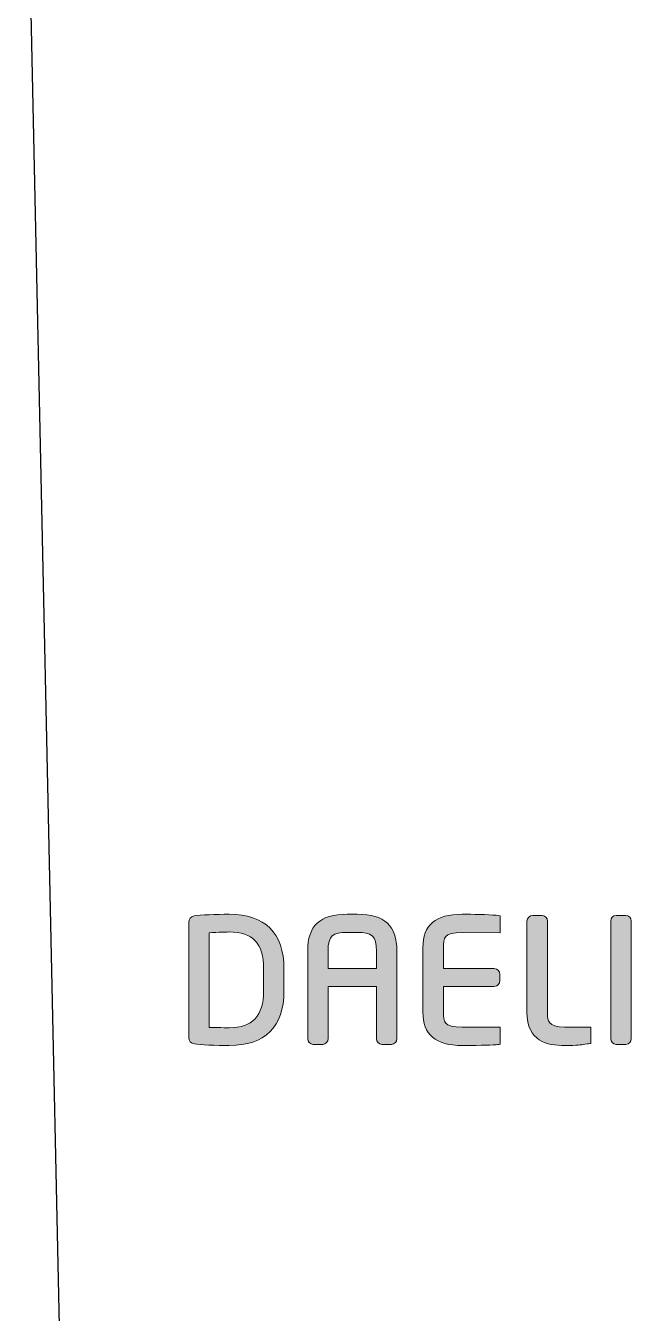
# Model space of a CAD drawing. Extents: x 16296660632 to 16296676729, y -37409619871 to -37409616801.
# Drawn here: x 16296675920.39 to 16296675934.88, y -37409617431.86 to -37409617401.1 of the extents above; entities that cross this region are included whole.
import ezdxf

# ---------------------------------------------------------------- set-up
doc = ezdxf.new("R2010")
doc.units = 0
doc.header["$LTSCALE"] = 10
doc.header["$MEASUREMENT"] = 0
doc.layers.get('0').update_dxf_attribs({"linetype": 'CONTINUOUS'})
doc.layers.add('레이어 1', color=7, linetype='CONTINUOUS', lineweight=0)

msp = doc.modelspace()

# ---------------------------------------------------------------- hatches: boundary and pattern name
at = {"layer": '레이어 1'}
h = msp.add_hatch(color=7, dxfattribs=at)
h.dxf.hatch_style = 2
edge = h.paths.add_edge_path()
edge.add_spline(control_points=[(16296675926.083, -37409617424.167), (16296675926.083, -37409617424.756), (16296675925.815, -37409617425.042), (16296675925.262, -37409617425.042), (16296675925.262, -37409617425.042), (16296675924.883, -37409617425.035), (16296675924.785, -37409617425.033), (16296675924.785, -37409617425.033), (16296675924.785, -37409617422.776), (16296675924.785, -37409617422.776), (16296675924.981, -37409617422.756), (16296675925.259, -37409617422.753), (16296675925.262, -37409617422.753), (16296675925.83, -37409617422.753), (16296675926.083, -37409617423.023), (16296675926.083, -37409617423.628), (16296675926.083, -37409617423.628), (16296675926.083, -37409617424.167), (16296675926.083, -37409617424.167)], knot_values=[0, 0, 0, 0, 1, 1, 1, 2, 2, 2, 3, 3, 3, 4, 4, 4, 5, 5, 5, 6, 6, 6, 6], degree=3, periodic=0)
edge = h.paths.add_edge_path()
edge.add_spline(control_points=[(16296675925.262, -37409617422.329), (16296675924.955, -37409617422.329), (16296675924.557, -37409617422.348), (16296675924.426, -37409617422.369), (16296675924.344, -37409617422.383), (16296675924.292, -37409617422.444), (16296675924.292, -37409617422.524), (16296675924.292, -37409617422.524), (16296675924.292, -37409617425.271), (16296675924.292, -37409617425.271), (16296675924.292, -37409617425.355), (16296675924.345, -37409617425.415), (16296675924.43, -37409617425.426), (16296675924.553, -37409617425.447), (16296675924.95, -37409617425.466), (16296675925.262, -37409617425.466), (16296675926.119, -37409617425.466), (16296675926.571, -37409617425.016), (16296675926.571, -37409617424.167), (16296675926.571, -37409617424.167), (16296675926.571, -37409617423.628), (16296675926.571, -37409617423.628), (16296675926.571, -37409617422.778), (16296675926.119, -37409617422.329), (16296675925.262, -37409617422.329)], knot_values=[0, 0, 0, 0, 1, 1, 1, 2, 2, 2, 3, 3, 3, 4, 4, 4, 5, 5, 5, 6, 6, 6, 7, 7, 7, 8, 8, 8, 8], degree=3, periodic=0)
h = msp.add_hatch(color=7, dxfattribs=at)
h.dxf.hatch_style = 2
edge = h.paths.add_edge_path()
edge.add_spline(control_points=[(16296675928.782, -37409617423.624), (16296675928.782, -37409617423.624), (16296675927.626, -37409617423.624), (16296675927.626, -37409617423.624), (16296675927.626, -37409617423.581), (16296675927.626, -37409617423.212), (16296675927.626, -37409617423.212), (16296675927.626, -37409617422.827), (16296675927.741, -37409617422.762), (16296675928.084, -37409617422.762), (16296675928.084, -37409617422.762), (16296675928.324, -37409617422.762), (16296675928.324, -37409617422.762), (16296675928.667, -37409617422.762), (16296675928.782, -37409617422.827), (16296675928.782, -37409617423.212), (16296675928.782, -37409617423.212), (16296675928.782, -37409617423.581), (16296675928.782, -37409617423.624)], knot_values=[0, 0, 0, 0, 1, 1, 1, 2, 2, 2, 3, 3, 3, 4, 4, 4, 5, 5, 5, 6, 6, 6, 6], degree=3, periodic=0)
edge = h.paths.add_edge_path()
edge.add_spline(control_points=[(16296675928.324, -37409617422.329), (16296675928.324, -37409617422.329), (16296675928.084, -37409617422.329), (16296675928.084, -37409617422.329), (16296675927.43, -37409617422.329), (16296675927.138, -37409617422.601), (16296675927.138, -37409617423.212), (16296675927.138, -37409617423.212), (16296675927.138, -37409617425.302), (16296675927.138, -37409617425.302), (16296675927.138, -37409617425.376), (16296675927.198, -37409617425.438), (16296675927.268, -37409617425.438), (16296675927.268, -37409617425.438), (16296675927.497, -37409617425.438), (16296675927.497, -37409617425.438), (16296675927.578, -37409617425.438), (16296675927.626, -37409617425.369), (16296675927.626, -37409617425.302), (16296675927.626, -37409617425.302), (16296675927.626, -37409617424.101), (16296675927.626, -37409617424.054), (16296675927.626, -37409617424.054), (16296675928.782, -37409617424.054), (16296675928.782, -37409617424.054), (16296675928.782, -37409617424.101), (16296675928.782, -37409617425.302), (16296675928.782, -37409617425.302), (16296675928.782, -37409617425.377), (16296675928.841, -37409617425.438), (16296675928.914, -37409617425.438), (16296675928.914, -37409617425.438), (16296675929.139, -37409617425.438), (16296675929.139, -37409617425.438), (16296675929.219, -37409617425.438), (16296675929.272, -37409617425.368), (16296675929.272, -37409617425.302), (16296675929.272, -37409617425.302), (16296675929.272, -37409617423.212), (16296675929.272, -37409617423.212), (16296675929.272, -37409617422.601), (16296675928.979, -37409617422.329), (16296675928.324, -37409617422.329)], knot_values=[0, 0, 0, 0, 1, 1, 1, 2, 2, 2, 3, 3, 3, 4, 4, 4, 5, 5, 5, 6, 6, 6, 7, 7, 7, 8, 8, 8, 9, 9, 9, 10, 10, 10, 11, 11, 11, 12, 12, 12, 13, 13, 13, 14, 14, 14, 14], degree=3, periodic=0)
h = msp.add_hatch(color=7, dxfattribs=at)
h.dxf.hatch_style = 2
edge = h.paths.add_edge_path()
edge.add_spline(control_points=[(16296675929.893, -37409617423.128), (16296675929.893, -37409617423.128), (16296675929.893, -37409617424.666), (16296675929.893, -37409617424.666), (16296675929.893, -37409617425.204), (16296675930.2, -37409617425.466), (16296675930.833, -37409617425.466), (16296675931.112, -37409617425.466), (16296675931.492, -37409617425.461), (16296675931.644, -37409617425.446), (16296675931.642, -37409617425.446), (16296675931.718, -37409617425.439), (16296675931.718, -37409617425.439), (16296675931.718, -37409617425.439), (16296675931.74, -37409617425.437), (16296675931.74, -37409617425.437), (16296675931.74, -37409617425.437), (16296675931.74, -37409617425.025), (16296675931.74, -37409617425.025), (16296675931.74, -37409617425.025), (16296675930.836, -37409617425.025), (16296675930.836, -37409617425.025), (16296675930.384, -37409617425.025), (16296675930.384, -37409617424.898), (16296675930.384, -37409617424.666), (16296675930.384, -37409617424.666), (16296675930.384, -37409617424.096), (16296675930.384, -37409617424.052), (16296675930.43, -37409617424.052), (16296675931.598, -37409617424.052), (16296675931.598, -37409617424.052), (16296675931.674, -37409617424.052), (16296675931.737, -37409617423.991), (16296675931.737, -37409617423.916), (16296675931.737, -37409617423.916), (16296675931.737, -37409617423.763), (16296675931.737, -37409617423.763), (16296675931.737, -37409617423.688), (16296675931.674, -37409617423.627), (16296675931.598, -37409617423.627), (16296675931.598, -37409617423.627), (16296675930.43, -37409617423.627), (16296675930.384, -37409617423.627), (16296675930.384, -37409617423.583), (16296675930.384, -37409617423.128), (16296675930.384, -37409617423.128), (16296675930.384, -37409617422.896), (16296675930.384, -37409617422.769), (16296675930.836, -37409617422.769), (16296675930.836, -37409617422.769), (16296675931.739, -37409617422.773), (16296675931.739, -37409617422.773), (16296675931.739, -37409617422.773), (16296675931.739, -37409617422.364), (16296675931.739, -37409617422.364), (16296675931.739, -37409617422.364), (16296675931.643, -37409617422.353), (16296675931.643, -37409617422.353), (16296675931.466, -37409617422.337), (16296675931.058, -37409617422.329), (16296675930.833, -37409617422.329), (16296675930.2, -37409617422.329), (16296675929.893, -37409617422.59), (16296675929.893, -37409617423.128)], knot_values=[0, 0, 0, 0, 1, 1, 1, 2, 2, 2, 3, 3, 3, 4, 4, 4, 5, 5, 5, 6, 6, 6, 7, 7, 7, 8, 8, 8, 9, 9, 9, 10, 10, 10, 11, 11, 11, 12, 12, 12, 13, 13, 13, 14, 14, 14, 15, 15, 15, 16, 16, 16, 17, 17, 17, 18, 18, 18, 19, 19, 19, 20, 20, 20, 21, 21, 21, 21], degree=3, periodic=0)
h = msp.add_hatch(color=7, dxfattribs=at)
h.dxf.hatch_style = 2
edge = h.paths.add_edge_path()
edge.add_spline(control_points=[(16296675932.524, -37409617422.357), (16296675932.448, -37409617422.357), (16296675932.384, -37409617422.419), (16296675932.384, -37409617422.493), (16296675932.384, -37409617422.493), (16296675932.384, -37409617424.666), (16296675932.384, -37409617424.666), (16296675932.384, -37409617425.375), (16296675932.868, -37409617425.466), (16296675933.289, -37409617425.466), (16296675933.598, -37409617425.466), (16296675933.677, -37409617425.453), (16296675933.768, -37409617425.437), (16296675933.768, -37409617425.437), (16296675933.822, -37409617425.429), (16296675933.822, -37409617425.429), (16296675933.821, -37409617425.429), (16296675933.892, -37409617425.42), (16296675933.892, -37409617425.42), (16296675933.892, -37409617425.42), (16296675933.913, -37409617425.418), (16296675933.913, -37409617425.418), (16296675933.913, -37409617425.418), (16296675933.913, -37409617425.025), (16296675933.913, -37409617425.025), (16296675933.913, -37409617425.025), (16296675933.293, -37409617425.025), (16296675933.293, -37409617425.025), (16296675932.874, -37409617425.025), (16296675932.874, -37409617424.867), (16296675932.874, -37409617424.713), (16296675932.874, -37409617424.713), (16296675932.874, -37409617422.493), (16296675932.874, -37409617422.493), (16296675932.874, -37409617422.419), (16296675932.81, -37409617422.357), (16296675932.735, -37409617422.357), (16296675932.735, -37409617422.357), (16296675932.524, -37409617422.357), (16296675932.524, -37409617422.357)], knot_values=[0, 0, 0, 0, 1, 1, 1, 2, 2, 2, 3, 3, 3, 4, 4, 4, 5, 5, 5, 6, 6, 6, 7, 7, 7, 8, 8, 8, 9, 9, 9, 10, 10, 10, 11, 11, 11, 12, 12, 12, 13, 13, 13, 13], degree=3, periodic=0)
h = msp.add_hatch(color=7, dxfattribs=at)
h.dxf.hatch_style = 2
edge = h.paths.add_edge_path()
edge.add_spline(control_points=[(16296675934.52, -37409617422.357), (16296675934.438, -37409617422.357), (16296675934.389, -37409617422.424), (16296675934.389, -37409617422.489), (16296675934.389, -37409617422.489), (16296675934.389, -37409617425.302), (16296675934.389, -37409617425.302), (16296675934.389, -37409617425.377), (16296675934.448, -37409617425.438), (16296675934.52, -37409617425.438), (16296675934.52, -37409617425.438), (16296675934.748, -37409617425.438), (16296675934.748, -37409617425.438), (16296675934.83, -37409617425.438), (16296675934.878, -37409617425.369), (16296675934.878, -37409617425.302), (16296675934.878, -37409617425.302), (16296675934.878, -37409617422.489), (16296675934.878, -37409617422.489), (16296675934.878, -37409617422.415), (16296675934.821, -37409617422.357), (16296675934.748, -37409617422.357), (16296675934.748, -37409617422.357), (16296675934.52, -37409617422.357), (16296675934.52, -37409617422.357)], knot_values=[0, 0, 0, 0, 1, 1, 1, 2, 2, 2, 3, 3, 3, 4, 4, 4, 5, 5, 5, 6, 6, 6, 7, 7, 7, 8, 8, 8, 8], degree=3, periodic=0)

# ---------------------------------------------------------------- linework, layer by layer
at = {"ltscale": 0.5}
msp.add_line((16296675920.394, -37409617395.266), (16296675921.751, -37409617457.766), dxfattribs=at)
at = {"layer": '레이어 1', "color": 7}
for points, knots in [([(16296675925.262, -37409617422.329), (16296675924.955, -37409617422.329), (16296675924.557, -37409617422.348), (16296675924.426, -37409617422.369), (16296675924.344, -37409617422.383), (16296675924.292, -37409617422.444), (16296675924.292, -37409617422.524), (16296675924.292, -37409617422.524), (16296675924.292, -37409617425.271), (16296675924.292, -37409617425.271), (16296675924.292, -37409617425.355), (16296675924.345, -37409617425.415), (16296675924.43, -37409617425.426), (16296675924.553, -37409617425.447), (16296675924.95, -37409617425.466), (16296675925.262, -37409617425.466), (16296675926.119, -37409617425.466), (16296675926.571, -37409617425.016), (16296675926.571, -37409617424.167), (16296675926.571, -37409617424.167), (16296675926.571, -37409617423.628), (16296675926.571, -37409617423.628), (16296675926.571, -37409617422.778), (16296675926.119, -37409617422.329), (16296675925.262, -37409617422.329)], [0, 0, 0, 0, 1, 1, 1, 2, 2, 2, 3, 3, 3, 4, 4, 4, 5, 5, 5, 6, 6, 6, 7, 7, 7, 8, 8, 8, 8]), ([(16296675928.324, -37409617422.329), (16296675928.324, -37409617422.329), (16296675928.084, -37409617422.329), (16296675928.084, -37409617422.329), (16296675927.43, -37409617422.329), (16296675927.138, -37409617422.601), (16296675927.138, -37409617423.212), (16296675927.138, -37409617423.212), (16296675927.138, -37409617425.302), (16296675927.138, -37409617425.302), (16296675927.138, -37409617425.376), (16296675927.198, -37409617425.438), (16296675927.268, -37409617425.438), (16296675927.268, -37409617425.438), (16296675927.497, -37409617425.438), (16296675927.497, -37409617425.438), (16296675927.578, -37409617425.438), (16296675927.626, -37409617425.369), (16296675927.626, -37409617425.302), (16296675927.626, -37409617425.302), (16296675927.626, -37409617424.101), (16296675927.626, -37409617424.054), (16296675927.626, -37409617424.054), (16296675928.782, -37409617424.054), (16296675928.782, -37409617424.054), (16296675928.782, -37409617424.101), (16296675928.782, -37409617425.302), (16296675928.782, -37409617425.302), (16296675928.782, -37409617425.377), (16296675928.841, -37409617425.438), (16296675928.914, -37409617425.438), (16296675928.914, -37409617425.438), (16296675929.139, -37409617425.438), (16296675929.139, -37409617425.438), (16296675929.219, -37409617425.438), (16296675929.272, -37409617425.368), (16296675929.272, -37409617425.302), (16296675929.272, -37409617425.302), (16296675929.272, -37409617423.212), (16296675929.272, -37409617423.212), (16296675929.272, -37409617422.601), (16296675928.979, -37409617422.329), (16296675928.324, -37409617422.329)], [0, 0, 0, 0, 1, 1, 1, 2, 2, 2, 3, 3, 3, 4, 4, 4, 5, 5, 5, 6, 6, 6, 7, 7, 7, 8, 8, 8, 9, 9, 9, 10, 10, 10, 11, 11, 11, 12, 12, 12, 13, 13, 13, 14, 14, 14, 14]), ([(16296675929.893, -37409617423.128), (16296675929.893, -37409617423.128), (16296675929.893, -37409617424.666), (16296675929.893, -37409617424.666), (16296675929.893, -37409617425.204), (16296675930.2, -37409617425.466), (16296675930.833, -37409617425.466), (16296675931.112, -37409617425.466), (16296675931.492, -37409617425.461), (16296675931.644, -37409617425.446), (16296675931.642, -37409617425.446), (16296675931.718, -37409617425.439), (16296675931.718, -37409617425.439), (16296675931.718, -37409617425.439), (16296675931.74, -37409617425.437), (16296675931.74, -37409617425.437), (16296675931.74, -37409617425.437), (16296675931.74, -37409617425.025), (16296675931.74, -37409617425.025), (16296675931.74, -37409617425.025), (16296675930.836, -37409617425.025), (16296675930.836, -37409617425.025), (16296675930.384, -37409617425.025), (16296675930.384, -37409617424.898), (16296675930.384, -37409617424.666), (16296675930.384, -37409617424.666), (16296675930.384, -37409617424.096), (16296675930.384, -37409617424.052), (16296675930.43, -37409617424.052), (16296675931.598, -37409617424.052), (16296675931.598, -37409617424.052), (16296675931.674, -37409617424.052), (16296675931.737, -37409617423.991), (16296675931.737, -37409617423.916), (16296675931.737, -37409617423.916), (16296675931.737, -37409617423.763), (16296675931.737, -37409617423.763), (16296675931.737, -37409617423.688), (16296675931.674, -37409617423.627), (16296675931.598, -37409617423.627), (16296675931.598, -37409617423.627), (16296675930.43, -37409617423.627), (16296675930.384, -37409617423.627), (16296675930.384, -37409617423.583), (16296675930.384, -37409617423.128), (16296675930.384, -37409617423.128), (16296675930.384, -37409617422.896), (16296675930.384, -37409617422.769), (16296675930.836, -37409617422.769), (16296675930.836, -37409617422.769), (16296675931.739, -37409617422.773), (16296675931.739, -37409617422.773), (16296675931.739, -37409617422.773), (16296675931.739, -37409617422.364), (16296675931.739, -37409617422.364), (16296675931.739, -37409617422.364), (16296675931.643, -37409617422.353), (16296675931.643, -37409617422.353), (16296675931.466, -37409617422.337), (16296675931.058, -37409617422.329), (16296675930.833, -37409617422.329), (16296675930.2, -37409617422.329), (16296675929.893, -37409617422.59), (16296675929.893, -37409617423.128)], [0, 0, 0, 0, 1, 1, 1, 2, 2, 2, 3, 3, 3, 4, 4, 4, 5, 5, 5, 6, 6, 6, 7, 7, 7, 8, 8, 8, 9, 9, 9, 10, 10, 10, 11, 11, 11, 12, 12, 12, 13, 13, 13, 14, 14, 14, 15, 15, 15, 16, 16, 16, 17, 17, 17, 18, 18, 18, 19, 19, 19, 20, 20, 20, 21, 21, 21, 21]), ([(16296675932.524, -37409617422.357), (16296675932.448, -37409617422.357), (16296675932.384, -37409617422.419), (16296675932.384, -37409617422.493), (16296675932.384, -37409617422.493), (16296675932.384, -37409617424.666), (16296675932.384, -37409617424.666), (16296675932.384, -37409617425.375), (16296675932.868, -37409617425.466), (16296675933.289, -37409617425.466), (16296675933.598, -37409617425.466), (16296675933.677, -37409617425.453), (16296675933.768, -37409617425.437), (16296675933.768, -37409617425.437), (16296675933.822, -37409617425.429), (16296675933.822, -37409617425.429), (16296675933.821, -37409617425.429), (16296675933.892, -37409617425.42), (16296675933.892, -37409617425.42), (16296675933.892, -37409617425.42), (16296675933.913, -37409617425.418), (16296675933.913, -37409617425.418), (16296675933.913, -37409617425.418), (16296675933.913, -37409617425.025), (16296675933.913, -37409617425.025), (16296675933.913, -37409617425.025), (16296675933.293, -37409617425.025), (16296675933.293, -37409617425.025), (16296675932.874, -37409617425.025), (16296675932.874, -37409617424.867), (16296675932.874, -37409617424.713), (16296675932.874, -37409617424.713), (16296675932.874, -37409617422.493), (16296675932.874, -37409617422.493), (16296675932.874, -37409617422.419), (16296675932.81, -37409617422.357), (16296675932.735, -37409617422.357), (16296675932.735, -37409617422.357), (16296675932.524, -37409617422.357), (16296675932.524, -37409617422.357)], [0, 0, 0, 0, 1, 1, 1, 2, 2, 2, 3, 3, 3, 4, 4, 4, 5, 5, 5, 6, 6, 6, 7, 7, 7, 8, 8, 8, 9, 9, 9, 10, 10, 10, 11, 11, 11, 12, 12, 12, 13, 13, 13, 13]), ([(16296675934.52, -37409617422.357), (16296675934.438, -37409617422.357), (16296675934.389, -37409617422.424), (16296675934.389, -37409617422.489), (16296675934.389, -37409617422.489), (16296675934.389, -37409617425.302), (16296675934.389, -37409617425.302), (16296675934.389, -37409617425.377), (16296675934.448, -37409617425.438), (16296675934.52, -37409617425.438), (16296675934.52, -37409617425.438), (16296675934.748, -37409617425.438), (16296675934.748, -37409617425.438), (16296675934.83, -37409617425.438), (16296675934.878, -37409617425.369), (16296675934.878, -37409617425.302), (16296675934.878, -37409617425.302), (16296675934.878, -37409617422.489), (16296675934.878, -37409617422.489), (16296675934.878, -37409617422.415), (16296675934.821, -37409617422.357), (16296675934.748, -37409617422.357), (16296675934.748, -37409617422.357), (16296675934.52, -37409617422.357), (16296675934.52, -37409617422.357)], [0, 0, 0, 0, 1, 1, 1, 2, 2, 2, 3, 3, 3, 4, 4, 4, 5, 5, 5, 6, 6, 6, 7, 7, 7, 8, 8, 8, 8]), ([(16296675926.083, -37409617424.167), (16296675926.083, -37409617424.756), (16296675925.815, -37409617425.042), (16296675925.262, -37409617425.042), (16296675925.262, -37409617425.042), (16296675924.883, -37409617425.035), (16296675924.785, -37409617425.033), (16296675924.785, -37409617425.033), (16296675924.785, -37409617422.776), (16296675924.785, -37409617422.776), (16296675924.981, -37409617422.756), (16296675925.259, -37409617422.753), (16296675925.262, -37409617422.753), (16296675925.83, -37409617422.753), (16296675926.083, -37409617423.023), (16296675926.083, -37409617423.628), (16296675926.083, -37409617423.628), (16296675926.083, -37409617424.167), (16296675926.083, -37409617424.167)], [0, 0, 0, 0, 1, 1, 1, 2, 2, 2, 3, 3, 3, 4, 4, 4, 5, 5, 5, 6, 6, 6, 6]), ([(16296675928.782, -37409617423.624), (16296675928.782, -37409617423.624), (16296675927.626, -37409617423.624), (16296675927.626, -37409617423.624), (16296675927.626, -37409617423.581), (16296675927.626, -37409617423.212), (16296675927.626, -37409617423.212), (16296675927.626, -37409617422.827), (16296675927.741, -37409617422.762), (16296675928.084, -37409617422.762), (16296675928.084, -37409617422.762), (16296675928.324, -37409617422.762), (16296675928.324, -37409617422.762), (16296675928.667, -37409617422.762), (16296675928.782, -37409617422.827), (16296675928.782, -37409617423.212), (16296675928.782, -37409617423.212), (16296675928.782, -37409617423.581), (16296675928.782, -37409617423.624)], [0, 0, 0, 0, 1, 1, 1, 2, 2, 2, 3, 3, 3, 4, 4, 4, 5, 5, 5, 6, 6, 6, 6])]:
    msp.add_open_spline(points, degree=3, knots=knots, dxfattribs=at)

doc.saveas('drawing.dxf')
